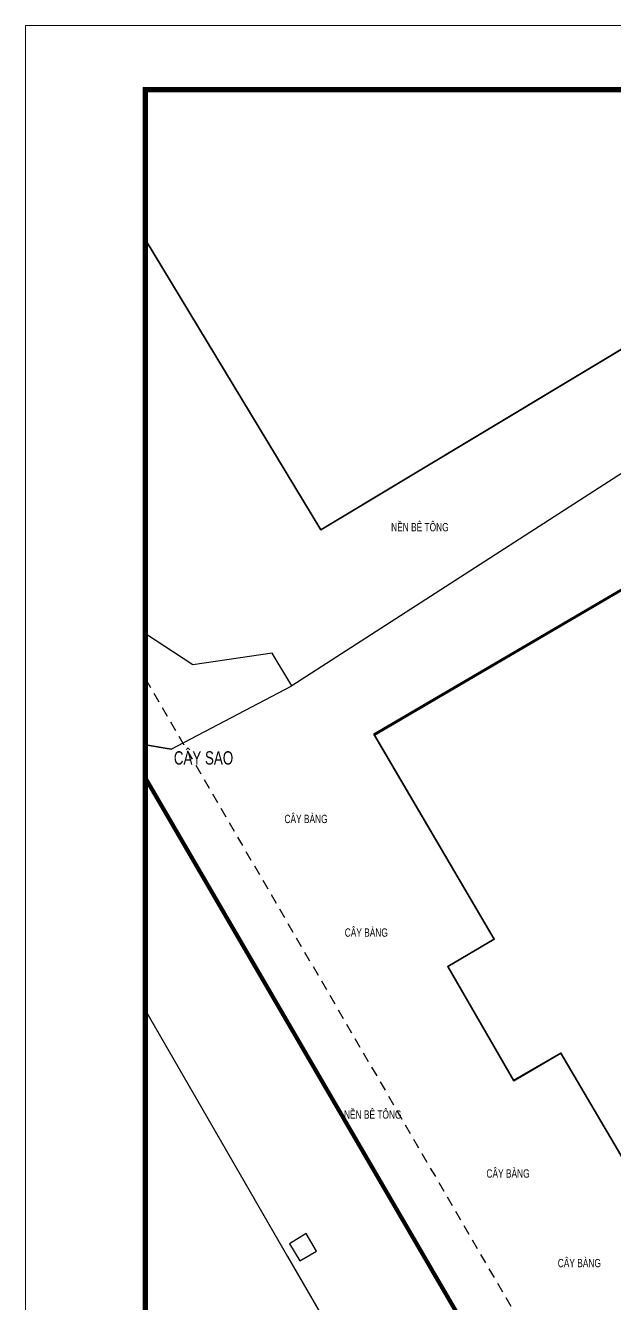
# Model space of a CAD drawing. Header units: millimetres. Extents: x -341 to 79, y 65 to 137.
# Drawn here: x -341.22 to -332.37, y 118.13 to 137.31 of the extents above; entities that cross this region are included whole.
import ezdxf

# ---------------------------------------------------------------- set-up
doc = ezdxf.new("R2010")
doc.units = ezdxf.units.MM
doc.header["$LTSCALE"] = 0.3
doc.header["$MEASUREMENT"] = 0
doc.linetypes.add('DASHDOTX2', pattern=[2, 1, -0.5, 0, -0.5])
doc.linetypes.add('DASHED2', pattern=[0.375, 0.25, -0.125])
doc.layers.get('DEFPOINTS').update_dxf_attribs({"linetype": 'CONTINUOUS', "lineweight": 13})
for name, color, linetype in [('HATCH1', 8, 'CONTINUOUS'), ('LAYER 1', 1, 'CONTINUOUS'), ('LAYER7', 7, 'CONTINUOUS'), ('THAY', 4, 'CONTINUOUS')]:
    doc.layers.add(name, color=color, linetype=linetype)
doc.styles.add('DIM', font='VAVON.TTF')

msp = doc.modelspace()

# ---------------------------------------------------------------- linework, layer by layer
at = {"layer": 'DEFPOINTS', "linetype": 'Continuous', "ltscale": 0.08}
msp.add_lwpolyline([(-341.2157, 107.6101), (-299.2157, 107.6101), (-299.2157, 137.3101), (-341.2157, 137.3101)], close=True, dxfattribs=at)
at = {"layer": 'HATCH1', "ltscale": 5}
for points in [[(-339.4157, 134.0934), (-336.7832, 129.7393), (-327.8086, 135.1249)], [(-339.4157, 126.5151), (-339.0268, 126.4493), (-337.2167, 127.3995), (-337.5131, 127.8884), (-338.7049, 127.7146), (-339.4157, 128.1808)], [(-339.4157, 126.0203), (-330.9015, 111.4012)], [(-339.4157, 122.5239), (-337.2833, 118.8323), (-334.6676, 114.3295), (-333.3157, 112.0125), (-332.1162, 110.7813), (-330.9965, 110.2491), (-330.0978, 110.2977), (-329.1382, 110.7164), (-325.999, 112.4628), (-312.1982, 120.1766), (-307.6375, 122.737), (-305.0153, 124.1934)]]:
    msp.add_lwpolyline(points, dxfattribs=at)
at = {"layer": 'HATCH1', "linetype": 'Continuous', "ltscale": 0.7}
for points in [[(-328.0625, 134.9758), (-336.7832, 129.7393), (-339.4157, 134.0934)], [(-323.0621, 123.6669), (-327.6679, 131.5382), (-335.9844, 126.6719), (-334.1774, 123.5953), (-334.8729, 123.1868), (-333.8818, 121.471), (-333.1739, 121.8868), (-331.3733, 118.8211), (-323.0621, 123.6669)]]:
    msp.add_lwpolyline(points, dxfattribs=at)
at = {"layer": 'HATCH1', "ltscale": 5}
msp.add_lwpolyline([(-335.9844, 126.6719), (-327.6679, 131.5382), (-326.1424, 132.4902), (-326.3657, 132.8646), (-324.1978, 134.2035), (-319.0633, 125.5948), (-321.2311, 124.2558), (-321.4525, 124.627), (-331.3733, 118.8211), (-333.1739, 121.8868), (-333.8848, 121.4761), (-334.8729, 123.1868), (-334.1774, 123.5953)], close=True, dxfattribs=at)
at = {"layer": 'HATCH1'}
for points in [[(-330.6719, 131.6136), (-337.2167, 127.3995)], [(-339.0268, 126.4493), (-337.2167, 127.3995), (-337.5131, 127.8884), (-338.7049, 127.7146), (-339.4157, 128.1808)], [(-339.0268, 126.4493), (-339.4157, 126.5151)], [(-339.4157, 122.5239), (-337.2833, 118.8323), (-334.6676, 114.3295), (-333.3157, 112.0125), (-332.1162, 110.7813), (-330.9965, 110.2491), (-330.0978, 110.2977), (-329.1382, 110.7164), (-325.999, 112.4628), (-312.1982, 120.1766), (-307.6375, 122.737), (-305.0153, 124.1934)]]:
    msp.add_lwpolyline(points, dxfattribs=at)
at = {"layer": 'HATCH1', "lineweight": 35}
msp.add_lwpolyline([(-335.9764, 126.6583), (-327.6599, 131.5246), (-323.0767, 123.6497), (-331.3733, 118.8211), (-333.1739, 121.8868), (-333.8818, 121.471), (-334.8729, 123.1868), (-334.1774, 123.5953)], close=True, dxfattribs=at)
at = {"layer": 'HATCH1'}
msp.add_lwpolyline([(-337.0979, 118.7659), (-336.846, 118.9109), (-337.0013, 119.1797), (-337.252, 119.0234)], close=True, dxfattribs=at)
at = {"layer": 'LAYER 1', "linetype": 'DASHED2', "lineweight": -2, "ltscale": 2, "flags": 128}
msp.add_lwpolyline([(-339.4157, 127.5055), (-330.4843, 112.1773), (-328.8907, 113.1299), (-319.2796, 118.502), (-318.5949, 118.9478), (-316.0103, 120.4179), (-313.617, 121.7793), (-311.4841, 123.0436), (-309.7548, 124.0687), (-309.444, 124.253), (-309.3441, 124.3125), (-308.7588, 124.6394), (-307.4573, 125.3663), (-306.0458, 126.1546), (-305.0153, 126.7302)], dxfattribs=at)
at = {"layer": 'LAYER7', "linetype": 'Continuous', "const_width": 0.08}
msp.add_lwpolyline([(-300.2157, 136.3475), (-339.4157, 136.3475), (-339.4157, 108.5726), (-300.2157, 108.5726)], close=True, dxfattribs=at)
at = {"layer": 'THAY', "linetype": 'DASHDOTX2', "lineweight": -2, "const_width": 0.0625, "flags": 128}
msp.add_lwpolyline([(-339.4157, 126.0157), (-330.7505, 111.1445)], dxfattribs=at)

# ---------------------------------------------------------------- texts
at = {"layer": 'HATCH1', "style": 'DIM', "width": 0.75}
for s, height, p in [('NEÀN BEÂ TOÂNG', 0.125001, (-335.7249, 129.7179)), ('CAÂY SAO', 0.2, (-338.9886, 126.2174)), ('CAÂY BAØNG', 0.125, (-337.3271, 125.3387)), ('CAÂY BAØNG', 0.125, (-336.4219, 123.6327)), ('NEÀN BEÂ TOÂNG', 0.125001, (-336.4334, 120.9017)), ('CAÂY BAØNG', 0.125, (-334.2931, 120.0165)), ('CAÂY BAØNG', 0.125, (-333.2225, 118.6716))]:
    msp.add_text(s, height=height, dxfattribs=at).set_placement(p)

doc.saveas('drawing.dxf')
